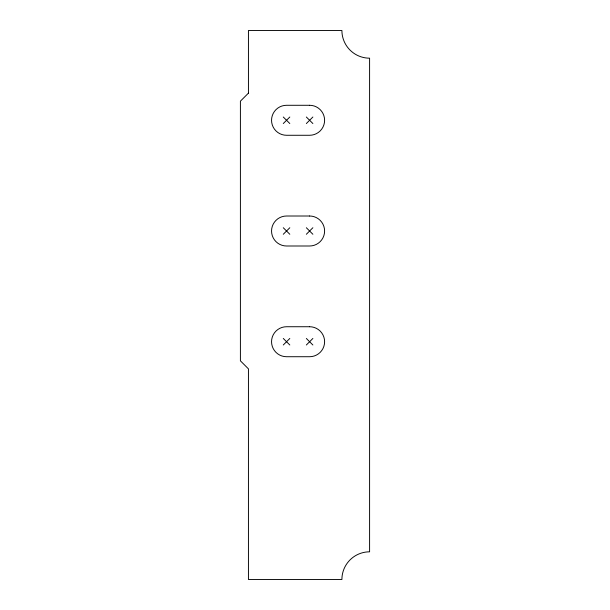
<?xml version="1.0" encoding="UTF-8"?>
<svg xmlns="http://www.w3.org/2000/svg" width="610" height="610" viewBox="0 0 610 610"><rect width="100%" height="100%" fill="white"/><g stroke="black" fill="none" stroke-linecap="round" stroke-linejoin="round"><path stroke-width="0.91" d="M283.284 123.54L289.811 117.013M306.35 123.54L312.877 117.013M283.284 234.263L289.811 227.736M306.35 234.263L312.877 227.736M283.284 344.986L289.811 338.458M306.35 344.986L312.877 338.458M306.35 117.013L312.877 123.54M283.284 117.013L289.811 123.54M306.35 227.736L312.877 234.263M283.284 227.736L289.811 234.263M306.35 338.458L312.877 344.986M283.284 338.458L289.811 344.986M248.438 93.139L240.409 101.168L240.409 360.83L248.438 368.859L248.438 579.5L341.905 579.5A27.679 27.679 0 0 1 369.591 551.821L369.591 58.179A27.679 27.679 0 0 1 341.905 30.5L248.438 30.5L248.438 93.139M309.613 105.286L286.548 105.286A14.991 14.991 0 0 0 271.549 120.277A14.991 14.991 0 0 0 286.548 135.275L309.613 135.275A14.991 14.991 0 0 0 324.604 120.277A14.991 14.991 0 0 0 309.613 105.286M309.613 216.009L286.548 216.009A14.991 14.991 0 0 0 271.549 230.999A14.991 14.991 0 0 0 286.548 245.998L309.613 245.998A14.991 14.991 0 0 0 324.604 230.999A14.991 14.991 0 0 0 309.613 216.009M309.613 326.731L286.548 326.731A14.991 14.991 0 0 0 271.549 341.722A14.991 14.991 0 0 0 286.548 356.72L309.613 356.72A14.991 14.991 0 0 0 324.604 341.722A14.991 14.991 0 0 0 309.613 326.731"/></g></svg>
